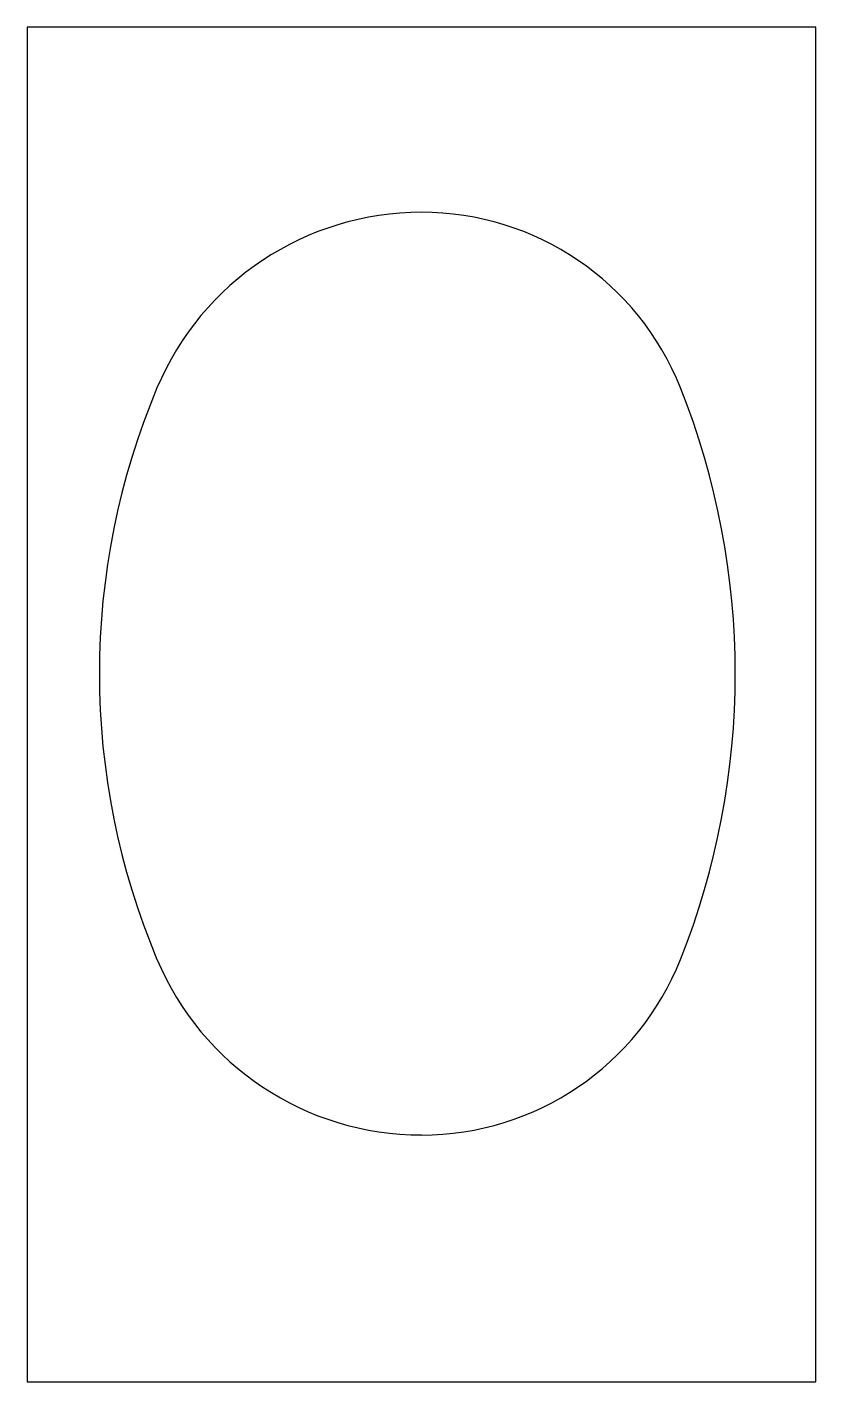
# Model space of a CAD drawing. Header units: millimetres. Extents: x 0 to 29.5, y -50.7 to 0.
import ezdxf

# ---------------------------------------------------------------- set-up
doc = ezdxf.new("R2010")
doc.units = ezdxf.units.MM

msp = doc.modelspace()

# ---------------------------------------------------------------- linework, layer by layer
at = {"color": 7, "linetype": 'Continuous'}
for p, q in [((0, 0), (0, -50.693)), ((29.492, 0), (0, 0)), ((29.492, -50.693), (29.492, 0)), ((0, -50.693), (29.492, -50.693))]:
    msp.add_line(p, q, dxfattribs=at)
for centre, radius, start, end in [((14.746, -17.657), 10.727, 90, 157.2148), ((14.746, -17.352), 10.423, 21.6786, 90), ((30.304, -24.192), 27.602, 157.2148, 202.7852), ((-2.46, -24.192), 28.938, 338.3214, 21.6786), ((14.746, -30.727), 10.727, 202.7852, 270), ((14.746, -31.032), 10.423, 270, 338.3214)]:
    msp.add_arc(centre, radius, start, end, dxfattribs=at)

doc.saveas('drawing.dxf')
